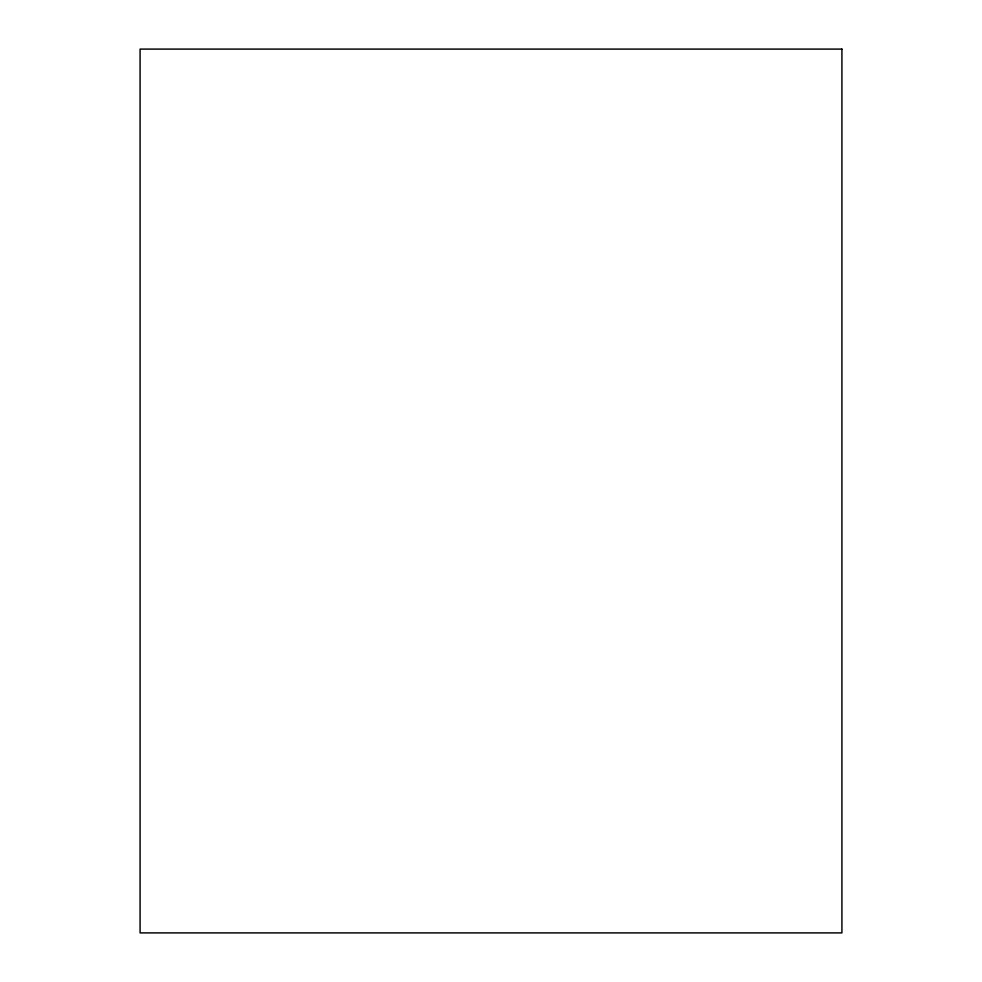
<?xml version="1.0" encoding="UTF-8"?>
<svg xmlns="http://www.w3.org/2000/svg" width="982" height="982" viewBox="0 0 982 982"><rect width="100%" height="100%" fill="white"/><g stroke="black" fill="none" stroke-linecap="round" stroke-linejoin="round"><path stroke-width="1.47" d="M841.918 49.1L140.082 49.1L140.082 932.9L841.918 932.9L841.918 49.1"/></g></svg>
